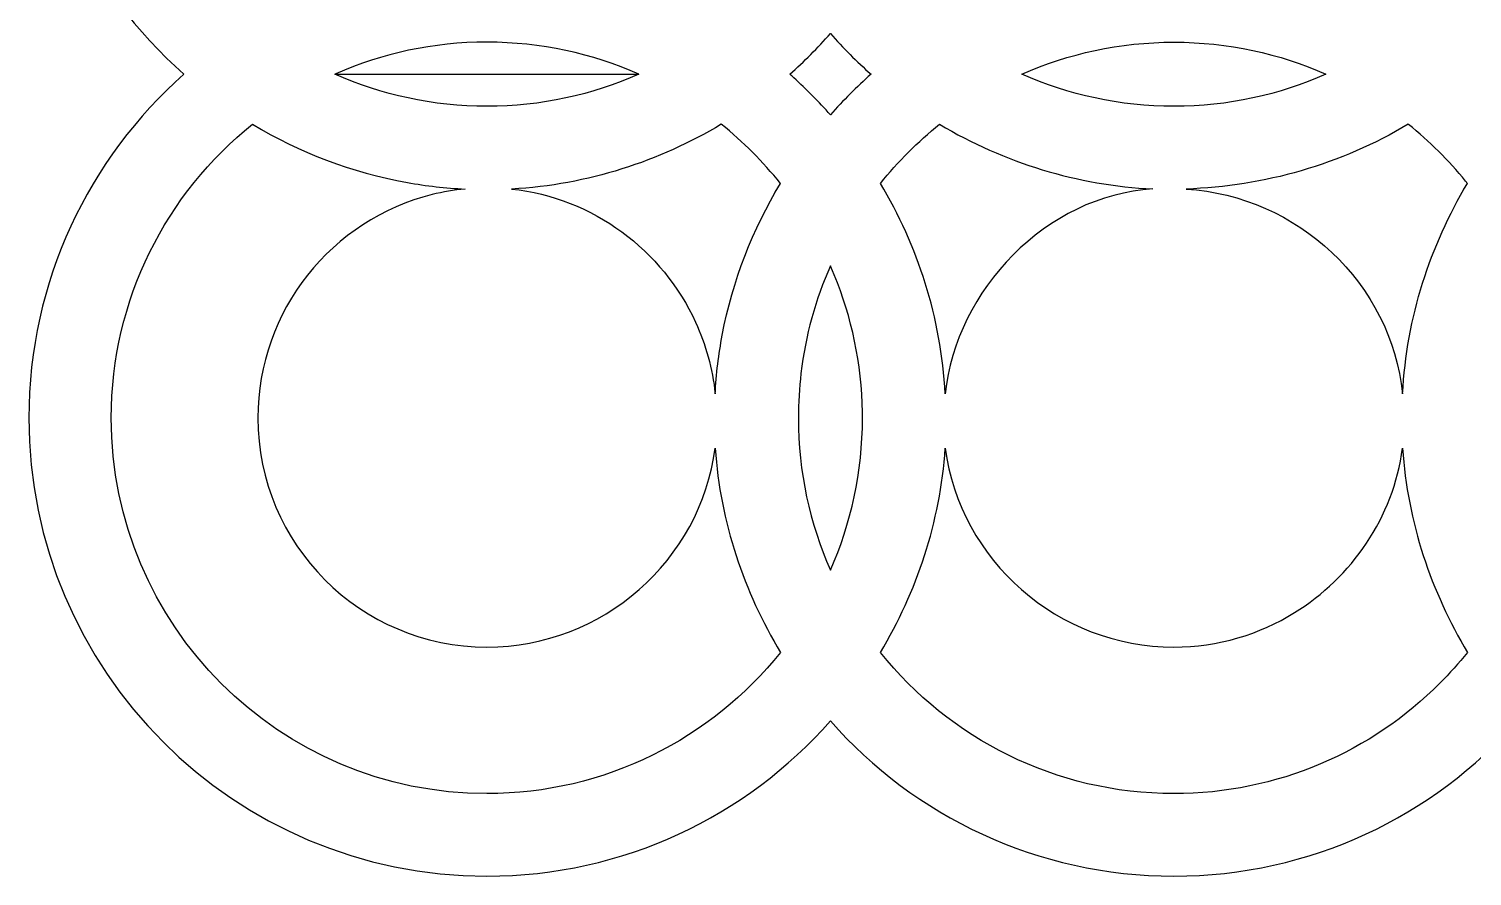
# Model space of a CAD drawing. Header units: centimetres. Extents: x -52 to 52, y -40 to 40.
# Drawn here: x -52.09 to -20.58, y -40 to -21.51 of the extents above; entities that cross this region are included whole.
import ezdxf

# ---------------------------------------------------------------- set-up
doc = ezdxf.new("R2010")
doc.units = ezdxf.units.CM
doc.header["$MEASUREMENT"] = 0
doc.layers.add('layer 1', color=7, linetype='Continuous')

msp = doc.modelspace()

# ---------------------------------------------------------------- linework, layer by layer
at = {"layer": 'layer 1', "color": 114}
for points, knots in [([(-48.70703, 7.4999), (-48.70703, 7.4999), (-48.70714, 7.5), (-48.70714, 7.5), (-48.70714, 7.5), (-48.70714, 7.5), (-48.70716, 7.50002), (-48.70716, 7.50002), (-48.70716, 7.50002), (-50.78352, 9.33253), (-52.09334, 12.01361), (-52.09334, 15), (-52.09334, 15), (-52.09334, 17.98637), (-50.78354, 20.66749), (-48.70718, 22.50002), (-48.70718, 22.50002), (-48.70718, 22.50002), (-48.70718, 22.50002), (-48.70718, 22.50002), (-48.70718, 22.50002), (-50.78354, 24.33252), (-52.09334, 27.01362), (-52.09334, 30), (-52.09334, 30), (-52.09334, 35.52191), (-47.61527, 40), (-42.09334, 40), (-42.09334, 40), (-39.10688, 40), (-36.42588, 38.69022), (-34.59337, 36.61379), (-34.59337, 36.61379), (-32.76085, 38.69018), (-30.07975, 40), (-27.09334, 40), (-27.09334, 40), (-24.10694, 40), (-21.42588, 38.69015), (-19.59337, 36.61378), (-19.59337, 36.61378), (-17.76084, 38.69017), (-15.07974, 40), (-12.09334, 40), (-12.09334, 40), (-6.57141, 40), (-2.09334, 35.52191), (-2.09334, 30), (-2.09334, 30), (-2.09334, 27.0136), (-3.40326, 24.33263), (-5.47963, 22.50011), (-5.47963, 22.50011), (-3.4032, 20.66758), (-2.09334, 17.98644), (-2.09334, 15), (-2.09334, 15), (-2.09334, 12.0136), (-3.40317, 9.33253), (-5.47955, 7.50002), (-5.47955, 7.50002), (-3.40315, 5.66749), (-2.09334, 2.98639), (-2.09334, 0), (-2.09334, 0), (-2.09334, -2.98645), (-3.40311, -5.66906), (-5.47955, -7.50157), (-5.47955, -7.50157), (-3.40316, -9.3341), (-2.09334, -12.0136), (-2.09334, -15), (-2.09334, -15), (-2.09334, -17.98639), (-3.40319, -20.66746), (-5.47956, -22.49997), (-5.47956, -22.49997), (-3.40317, -24.33252), (-2.09334, -27.01361), (-2.09334, -30), (-2.09334, -30), (-2.09334, -35.52191), (-6.57141, -40), (-12.09334, -40), (-12.09334, -40), (-15.07975, -40), (-17.76086, -38.69018), (-19.59338, -36.61379), (-19.59338, -36.61379), (-21.42589, -38.69023), (-24.10688, -40), (-27.09334, -40), (-27.09334, -40), (-30.07975, -40), (-32.76082, -38.69019), (-34.59334, -36.6138), (-34.59334, -36.6138), (-36.42586, -38.69017), (-39.10695, -40), (-42.09334, -40), (-42.09334, -40), (-47.61527, -40), (-52.09334, -35.52191), (-52.09334, -30), (-52.09334, -30), (-52.09334, -27.01361), (-50.78351, -24.33253), (-48.70714, -22.50001), (-48.70714, -22.50001), (-48.70714, -22.50001), (-48.70717, -22.49998), (-48.70717, -22.49998), (-48.70717, -22.49998), (-50.78352, -20.66748), (-52.09334, -17.98638), (-52.09334, -15), (-52.09334, -15), (-52.09334, -12.01362), (-50.78353, -9.3325), (-48.70717, -7.49998), (-48.70717, -7.49998), (-48.70717, -7.49998), (-48.70714, -7.49995), (-48.70714, -7.49995), (-48.70714, -7.49995), (-48.70714, -7.49995), (-48.70703, 7.4999), (-48.70703, 7.4999)], [0, 0, 0, 0, 0.03030303, 0.03030303, 0.03030303, 0.03030303, 0.06060606, 0.06060606, 0.06060606, 0.06060606, 0.09090909, 0.09090909, 0.09090909, 0.09090909, 0.12121212, 0.12121212, 0.12121212, 0.12121212, 0.15151515, 0.15151515, 0.15151515, 0.15151515, 0.18181818, 0.18181818, 0.18181818, 0.18181818, 0.21212121, 0.21212121, 0.21212121, 0.21212121, 0.24242424, 0.24242424, 0.24242424, 0.24242424, 0.27272727, 0.27272727, 0.27272727, 0.27272727, 0.3030303, 0.3030303, 0.3030303, 0.3030303, 0.33333333, 0.33333333, 0.33333333, 0.33333333, 0.36363636, 0.36363636, 0.36363636, 0.36363636, 0.39393939, 0.39393939, 0.39393939, 0.39393939, 0.42424242, 0.42424242, 0.42424242, 0.42424242, 0.45454545, 0.45454545, 0.45454545, 0.45454545, 0.48484848, 0.48484848, 0.48484848, 0.48484848, 0.51515152, 0.51515152, 0.51515152, 0.51515152, 0.54545455, 0.54545455, 0.54545455, 0.54545455, 0.57575758, 0.57575758, 0.57575758, 0.57575758, 0.60606061, 0.60606061, 0.60606061, 0.60606061, 0.63636364, 0.63636364, 0.63636364, 0.63636364, 0.66666667, 0.66666667, 0.66666667, 0.66666667, 0.6969697, 0.6969697, 0.6969697, 0.6969697, 0.72727273, 0.72727273, 0.72727273, 0.72727273, 0.75757576, 0.75757576, 0.75757576, 0.75757576, 0.78787879, 0.78787879, 0.78787879, 0.78787879, 0.81818182, 0.81818182, 0.81818182, 0.81818182, 0.84848485, 0.84848485, 0.84848485, 0.84848485, 0.87878788, 0.87878788, 0.87878788, 0.87878788, 0.90909091, 0.90909091, 0.90909091, 0.90909091, 0.93939394, 0.93939394, 0.93939394, 0.93939394, 1, 1, 1, 1]), ([(-34.59335, -23.38617), (-34.31668, -23.07268), (-34.02066, -22.77666), (-33.70718, -22.49999), (-33.70718, -22.49999), (-34.02066, -22.22332), (-34.31669, -21.92729), (-34.59336, -21.61381), (-34.59336, -21.61381), (-34.59336, -21.61381), (-34.59336, -21.61381), (-34.59336, -21.61381), (-34.59336, -21.61381), (-34.86999, -21.92727), (-35.16627, -22.22329), (-35.47955, -22.49997), (-35.47955, -22.49997), (-35.47955, -22.49997), (-35.47954, -22.49998), (-35.47954, -22.49998), (-35.47954, -22.49998), (-35.451, -22.52517), (-35.4226, -22.55052), (-35.39435, -22.57603), (-35.39435, -22.57603), (-35.39435, -22.57603), (-35.39433, -22.57604), (-35.39433, -22.57604), (-35.39433, -22.57604), (-35.11229, -22.83072), (-34.84484, -23.10122), (-34.59336, -23.38616), (-34.59336, -23.38616), (-34.59336, -23.38616), (-34.59335, -23.38617), (-34.59335, -23.38617)], [0, 0, 0, 0, 0.1, 0.1, 0.1, 0.1, 0.2, 0.2, 0.2, 0.2, 0.3, 0.3, 0.3, 0.3, 0.4, 0.4, 0.4, 0.4, 0.5, 0.5, 0.5, 0.5, 0.6, 0.6, 0.6, 0.6, 0.7, 0.7, 0.7, 0.7, 0.8, 0.8, 0.8, 0.8, 1, 1, 1, 1]), ([(-45.41295, -22.49998), (-45.41295, -22.49998), (-45.39035, -22.49001), (-45.39035, -22.49001), (-45.39035, -22.49001), (-45.39035, -22.49001), (-45.39034, -22.49001), (-45.39034, -22.49001), (-45.39034, -22.49001), (-45.39034, -22.49001), (-45.39033, -22.49001), (-45.39033, -22.49001), (-45.39033, -22.49001), (-45.39033, -22.49001), (-45.39032, -22.49001), (-45.39032, -22.49001), (-45.39032, -22.49001), (-45.39032, -22.49001), (-45.39031, -22.49001), (-45.39031, -22.49001), (-45.39031, -22.49001), (-45.39031, -22.49001), (-45.3903, -22.49001), (-45.3903, -22.49001), (-45.3903, -22.49001), (-45.3903, -22.49001), (-45.39029, -22.49001), (-45.39029, -22.49001), (-45.39029, -22.49001), (-45.39029, -22.49001), (-45.39028, -22.49001), (-45.39028, -22.49001), (-45.39028, -22.49001), (-45.39028, -22.49001), (-45.39027, -22.49001), (-45.39027, -22.49001), (-45.39027, -22.49001), (-45.39027, -22.49001), (-45.39026, -22.49001), (-45.39026, -22.49001), (-45.39026, -22.49001), (-44.3813, -22.04633), (-43.26603, -21.8), (-42.09334, -21.8), (-42.09334, -21.8), (-40.91187, -21.8), (-39.78864, -22.05), (-38.77376, -22.49998), (-38.77376, -22.49998), (-38.77376, -22.49998), (-45.41295, -22.49998), (-45.41295, -22.49998)], [0, 0, 0, 0, 0.07142857, 0.07142857, 0.07142857, 0.07142857, 0.14285714, 0.14285714, 0.14285714, 0.14285714, 0.21428571, 0.21428571, 0.21428571, 0.21428571, 0.28571429, 0.28571429, 0.28571429, 0.28571429, 0.35714286, 0.35714286, 0.35714286, 0.35714286, 0.42857143, 0.42857143, 0.42857143, 0.42857143, 0.5, 0.5, 0.5, 0.5, 0.57142857, 0.57142857, 0.57142857, 0.57142857, 0.64285714, 0.64285714, 0.64285714, 0.64285714, 0.71428571, 0.71428571, 0.71428571, 0.71428571, 0.78571429, 0.78571429, 0.78571429, 0.78571429, 0.85714286, 0.85714286, 0.85714286, 0.85714286, 1, 1, 1, 1]), ([(-30.4129, -22.5), (-29.398, -22.94999), (-28.27479, -23.2), (-27.09334, -23.2), (-27.09334, -23.2), (-25.91188, -23.2), (-24.78866, -22.94997), (-23.77376, -22.49998), (-23.77376, -22.49998), (-24.78865, -22.05), (-25.91187, -21.8), (-27.09334, -21.8), (-27.09334, -21.8), (-28.2748, -21.8), (-29.39802, -22.04999), (-30.41291, -22.49997), (-30.41291, -22.49997), (-30.41291, -22.49997), (-30.4129, -22.5), (-30.4129, -22.5)], [0, 0, 0, 0, 0.16666667, 0.16666667, 0.16666667, 0.16666667, 0.33333333, 0.33333333, 0.33333333, 0.33333333, 0.5, 0.5, 0.5, 0.5, 0.66666667, 0.66666667, 0.66666667, 0.66666667, 1, 1, 1, 1]), ([(-45.41292, -22.50001), (-44.39802, -22.95), (-43.27481, -23.2), (-42.09334, -23.2), (-42.09334, -23.2), (-40.91187, -23.2), (-39.78867, -22.94999), (-38.77377, -22.5), (-38.77377, -22.5), (-38.77377, -22.5), (-45.41292, -22.50001), (-45.41292, -22.50001)], [0, 0, 0, 0, 0.25, 0.25, 0.25, 0.25, 0.5, 0.5, 0.5, 0.5, 1, 1, 1, 1]), ([(-47.21058, -23.59281), (-49.08962, -25.09556), (-50.29334, -27.40742), (-50.29334, -30), (-50.29334, -30), (-50.29334, -34.52797), (-46.62132, -38.2), (-42.09334, -38.2), (-42.09334, -38.2), (-39.50081, -38.2), (-37.18888, -36.99622), (-35.68613, -35.11722), (-35.68613, -35.11722), (-36.47378, -33.79771), (-37.00149, -32.28163), (-37.10724, -30.66025), (-37.10724, -30.66025), (-37.43048, -33.10925), (-39.55621, -35), (-42.09334, -35), (-42.09334, -35), (-44.85431, -35), (-47.09334, -32.76096), (-47.09334, -30), (-47.09334, -30), (-47.09334, -27.65005), (-45.47122, -25.66468), (-43.28591, -25.12703), (-43.28591, -25.12703), (-43.05232, -25.06956), (-42.81239, -25.02842), (-42.56722, -25.00536), (-42.56722, -25.00536), (-42.99571, -24.98536), (-43.41712, -24.9373), (-43.82987, -24.86342), (-43.82987, -24.86342), (-45.04653, -24.64567), (-46.18764, -24.20342), (-47.21058, -23.59281)], [0, 0, 0, 0, 0.09090909, 0.09090909, 0.09090909, 0.09090909, 0.18181818, 0.18181818, 0.18181818, 0.18181818, 0.27272727, 0.27272727, 0.27272727, 0.27272727, 0.36363636, 0.36363636, 0.36363636, 0.36363636, 0.45454545, 0.45454545, 0.45454545, 0.45454545, 0.54545455, 0.54545455, 0.54545455, 0.54545455, 0.63636364, 0.63636364, 0.63636364, 0.63636364, 0.72727273, 0.72727273, 0.72727273, 0.72727273, 0.81818182, 0.81818182, 0.81818182, 0.81818182, 1, 1, 1, 1]), ([(-35.68615, -24.88273), (-36.28533, -25.88652), (-36.72928, -27.00412), (-36.95467, -28.19524), (-36.95467, -28.19524), (-37.03391, -28.61404), (-37.08622, -29.04187), (-37.10865, -29.4771), (-37.10865, -29.4771), (-37.16603, -28.92521), (-37.31395, -28.39874), (-37.53707, -27.913), (-37.53707, -27.913), (-38.25902, -26.34141), (-39.76899, -25.19714), (-41.55282, -25.0053), (-41.55282, -25.0053), (-39.88637, -24.9165), (-38.32805, -24.39979), (-36.97609, -23.59278), (-36.97609, -23.59278), (-36.49987, -23.97364), (-36.06702, -24.40651), (-35.68617, -24.88271), (-35.68617, -24.88271), (-35.68617, -24.88271), (-35.68615, -24.88273), (-35.68615, -24.88273)], [0, 0, 0, 0, 0.125, 0.125, 0.125, 0.125, 0.25, 0.25, 0.25, 0.25, 0.375, 0.375, 0.375, 0.375, 0.5, 0.5, 0.5, 0.5, 0.625, 0.625, 0.625, 0.625, 0.75, 0.75, 0.75, 0.75, 1, 1, 1, 1]), ([(-27.55287, -25.00477), (-29.19685, -24.92636), (-30.79516, -24.43021), (-32.21061, -23.59278), (-32.21061, -23.59278), (-32.68682, -23.97364), (-33.11967, -24.40651), (-33.50054, -24.88272), (-33.50054, -24.88272), (-32.69069, -26.23945), (-32.17365, -27.80402), (-32.08742, -29.4771), (-32.08742, -29.4771), (-31.85167, -27.20901), (-29.87772, -25.1421), (-27.55287, -25.00477)], [0, 0, 0, 0, 0.2, 0.2, 0.2, 0.2, 0.4, 0.4, 0.4, 0.4, 0.6, 0.6, 0.6, 0.6, 1, 1, 1, 1]), ([(-20.68613, -24.88274), (-21.49597, -26.23945), (-22.01422, -27.804), (-22.10045, -29.4771), (-22.10045, -29.4771), (-22.35136, -27.06354), (-24.38642, -25.15534), (-26.8295, -25.00527), (-26.8295, -25.00527), (-25.12206, -24.95283), (-23.44513, -24.46292), (-21.97608, -23.59278), (-21.97608, -23.59278), (-21.97608, -23.59278), (-21.97607, -23.59279), (-21.97607, -23.59279), (-21.97607, -23.59279), (-21.97607, -23.59279), (-21.97345, -23.59489), (-21.97345, -23.59489), (-21.97345, -23.59489), (-21.97345, -23.59489), (-21.97344, -23.5949), (-21.97344, -23.5949), (-21.97344, -23.5949), (-21.51492, -23.96192), (-21.09669, -24.37715), (-20.72637, -24.83288), (-20.72637, -24.83288), (-20.72637, -24.83288), (-20.72635, -24.8329), (-20.72635, -24.8329), (-20.72635, -24.8329), (-20.72635, -24.8329), (-20.72634, -24.83291), (-20.72634, -24.83291), (-20.72634, -24.83291), (-20.72634, -24.83291), (-20.72634, -24.83292), (-20.72634, -24.83292), (-20.72634, -24.83292), (-20.71289, -24.84948), (-20.69946, -24.86607), (-20.68613, -24.88274)], [0, 0, 0, 0, 0.08333333, 0.08333333, 0.08333333, 0.08333333, 0.16666667, 0.16666667, 0.16666667, 0.16666667, 0.25, 0.25, 0.25, 0.25, 0.33333333, 0.33333333, 0.33333333, 0.33333333, 0.41666667, 0.41666667, 0.41666667, 0.41666667, 0.5, 0.5, 0.5, 0.5, 0.58333333, 0.58333333, 0.58333333, 0.58333333, 0.66666667, 0.66666667, 0.66666667, 0.66666667, 0.75, 0.75, 0.75, 0.75, 0.83333333, 0.83333333, 0.83333333, 0.83333333, 1, 1, 1, 1]), ([(-34.59336, -26.6804), (-34.59336, -26.6804), (-34.58339, -26.70296), (-34.58339, -26.70296), (-34.58339, -26.70296), (-34.58339, -26.70296), (-34.58339, -26.70297), (-34.58339, -26.70297), (-34.58339, -26.70297), (-34.58339, -26.70297), (-34.58339, -26.70298), (-34.58339, -26.70298), (-34.58339, -26.70298), (-34.58339, -26.70298), (-34.58339, -26.70299), (-34.58339, -26.70299), (-34.58339, -26.70299), (-34.58339, -26.70299), (-34.58339, -26.703), (-34.58339, -26.703), (-34.58339, -26.703), (-34.58339, -26.703), (-34.58339, -26.70301), (-34.58339, -26.70301), (-34.58339, -26.70301), (-34.58339, -26.70301), (-34.58339, -26.70302), (-34.58339, -26.70302), (-34.58339, -26.70302), (-34.58339, -26.70302), (-34.58339, -26.70303), (-34.58339, -26.70303), (-34.58339, -26.70303), (-34.58339, -26.70303), (-34.58338, -26.70304), (-34.58338, -26.70304), (-34.58338, -26.70304), (-34.58338, -26.70304), (-34.58338, -26.70305), (-34.58338, -26.70305), (-34.58338, -26.70305), (-34.18076, -27.61857), (-33.94066, -28.62168), (-33.89964, -29.67575), (-33.89964, -29.67575), (-33.89545, -29.78333), (-33.89334, -29.89141), (-33.89334, -30), (-33.89334, -30), (-33.89334, -31.18146), (-34.14338, -32.30466), (-34.59336, -33.31956), (-34.59336, -33.31956), (-35.04334, -32.30467), (-35.29334, -31.18146), (-35.29334, -30), (-35.29334, -30), (-35.29334, -29.67112), (-35.27392, -29.34678), (-35.23625, -29.02801), (-35.23625, -29.02801), (-35.13861, -28.20162), (-34.91809, -27.41279), (-34.59336, -26.6804)], [0, 0, 0, 0, 0.05882353, 0.05882353, 0.05882353, 0.05882353, 0.11764706, 0.11764706, 0.11764706, 0.11764706, 0.17647059, 0.17647059, 0.17647059, 0.17647059, 0.23529412, 0.23529412, 0.23529412, 0.23529412, 0.29411765, 0.29411765, 0.29411765, 0.29411765, 0.35294118, 0.35294118, 0.35294118, 0.35294118, 0.41176471, 0.41176471, 0.41176471, 0.41176471, 0.47058824, 0.47058824, 0.47058824, 0.47058824, 0.52941176, 0.52941176, 0.52941176, 0.52941176, 0.58823529, 0.58823529, 0.58823529, 0.58823529, 0.64705882, 0.64705882, 0.64705882, 0.64705882, 0.70588235, 0.70588235, 0.70588235, 0.70588235, 0.76470588, 0.76470588, 0.76470588, 0.76470588, 0.82352941, 0.82352941, 0.82352941, 0.82352941, 0.88235294, 0.88235294, 0.88235294, 0.88235294, 1, 1, 1, 1]), ([(-22.10124, -30.66025), (-22.30135, -32.17644), (-23.21657, -33.4784), (-24.45978, -34.25044), (-24.45978, -34.25044), (-25.22464, -34.72543), (-26.12695, -35), (-27.09334, -35), (-27.09334, -35), (-29.63048, -35), (-31.76392, -33.10934), (-32.08715, -30.66032), (-32.08715, -30.66032), (-32.19289, -32.2817), (-32.71292, -33.79772), (-33.50056, -35.11724), (-33.50056, -35.11724), (-31.9978, -36.99623), (-29.68585, -38.2), (-27.09334, -38.2), (-27.09334, -38.2), (-24.82456, -38.2), (-22.77069, -37.27808), (-21.28595, -35.78852), (-21.28595, -35.78852), (-21.07408, -35.57597), (-20.87383, -35.35191), (-20.68617, -35.11727), (-20.68617, -35.11727), (-21.4738, -33.79775), (-21.9955, -32.28162), (-22.10124, -30.66025)], [0, 0, 0, 0, 0.11111111, 0.11111111, 0.11111111, 0.11111111, 0.22222222, 0.22222222, 0.22222222, 0.22222222, 0.33333333, 0.33333333, 0.33333333, 0.33333333, 0.44444444, 0.44444444, 0.44444444, 0.44444444, 0.55555556, 0.55555556, 0.55555556, 0.55555556, 0.66666667, 0.66666667, 0.66666667, 0.66666667, 0.77777778, 0.77777778, 0.77777778, 0.77777778, 1, 1, 1, 1])]:
    msp.add_open_spline(points, degree=3, knots=knots, dxfattribs=at)
at = {"layer": 'layer 1', "color": 254, "lineweight": 9}
for points, knots in [([(-48.70703, 7.4999), (-48.70703, 7.4999), (-48.70714, 7.5), (-48.70714, 7.5), (-48.70714, 7.5), (-48.70714, 7.5), (-48.70716, 7.50002), (-48.70716, 7.50002), (-48.70716, 7.50002), (-50.78352, 9.33253), (-52.09334, 12.01361), (-52.09334, 15), (-52.09334, 15), (-52.09334, 17.98637), (-50.78354, 20.66749), (-48.70718, 22.50002), (-48.70718, 22.50002), (-48.70718, 22.50002), (-48.70718, 22.50002), (-48.70718, 22.50002), (-48.70718, 22.50002), (-50.78354, 24.33252), (-52.09334, 27.01362), (-52.09334, 30), (-52.09334, 30), (-52.09334, 35.52191), (-47.61527, 40), (-42.09334, 40), (-42.09334, 40), (-39.10688, 40), (-36.42588, 38.69022), (-34.59337, 36.61379), (-34.59337, 36.61379), (-32.76085, 38.69018), (-30.07975, 40), (-27.09334, 40), (-27.09334, 40), (-24.10694, 40), (-21.42588, 38.69015), (-19.59337, 36.61378), (-19.59337, 36.61378), (-17.76084, 38.69017), (-15.07974, 40), (-12.09334, 40), (-12.09334, 40), (-6.57141, 40), (-2.09334, 35.52191), (-2.09334, 30), (-2.09334, 30), (-2.09334, 27.0136), (-3.40326, 24.33263), (-5.47963, 22.50011), (-5.47963, 22.50011), (-3.4032, 20.66758), (-2.09334, 17.98644), (-2.09334, 15), (-2.09334, 15), (-2.09334, 12.0136), (-3.40317, 9.33253), (-5.47955, 7.50002), (-5.47955, 7.50002), (-3.40315, 5.66749), (-2.09334, 2.98639), (-2.09334, 0), (-2.09334, 0), (-2.09334, -2.98645), (-3.40311, -5.66906), (-5.47955, -7.50157), (-5.47955, -7.50157), (-3.40316, -9.3341), (-2.09334, -12.0136), (-2.09334, -15), (-2.09334, -15), (-2.09334, -17.98639), (-3.40319, -20.66746), (-5.47956, -22.49997), (-5.47956, -22.49997), (-3.40317, -24.33252), (-2.09334, -27.01361), (-2.09334, -30), (-2.09334, -30), (-2.09334, -35.52191), (-6.57141, -40), (-12.09334, -40), (-12.09334, -40), (-15.07975, -40), (-17.76086, -38.69018), (-19.59338, -36.61379), (-19.59338, -36.61379), (-21.42589, -38.69023), (-24.10688, -40), (-27.09334, -40), (-27.09334, -40), (-30.07975, -40), (-32.76082, -38.69019), (-34.59334, -36.6138), (-34.59334, -36.6138), (-36.42586, -38.69017), (-39.10695, -40), (-42.09334, -40), (-42.09334, -40), (-47.61527, -40), (-52.09334, -35.52191), (-52.09334, -30), (-52.09334, -30), (-52.09334, -27.01361), (-50.78351, -24.33253), (-48.70714, -22.50001), (-48.70714, -22.50001), (-48.70714, -22.50001), (-48.70717, -22.49998), (-48.70717, -22.49998), (-48.70717, -22.49998), (-50.78352, -20.66748), (-52.09334, -17.98638), (-52.09334, -15), (-52.09334, -15), (-52.09334, -12.01362), (-50.78353, -9.3325), (-48.70717, -7.49998), (-48.70717, -7.49998), (-48.70717, -7.49998), (-48.70714, -7.49995), (-48.70714, -7.49995)], [0, 0, 0, 0, 0.03125, 0.03125, 0.03125, 0.03125, 0.0625, 0.0625, 0.0625, 0.0625, 0.09375, 0.09375, 0.09375, 0.09375, 0.125, 0.125, 0.125, 0.125, 0.15625, 0.15625, 0.15625, 0.15625, 0.1875, 0.1875, 0.1875, 0.1875, 0.21875, 0.21875, 0.21875, 0.21875, 0.25, 0.25, 0.25, 0.25, 0.28125, 0.28125, 0.28125, 0.28125, 0.3125, 0.3125, 0.3125, 0.3125, 0.34375, 0.34375, 0.34375, 0.34375, 0.375, 0.375, 0.375, 0.375, 0.40625, 0.40625, 0.40625, 0.40625, 0.4375, 0.4375, 0.4375, 0.4375, 0.46875, 0.46875, 0.46875, 0.46875, 0.5, 0.5, 0.5, 0.5, 0.53125, 0.53125, 0.53125, 0.53125, 0.5625, 0.5625, 0.5625, 0.5625, 0.59375, 0.59375, 0.59375, 0.59375, 0.625, 0.625, 0.625, 0.625, 0.65625, 0.65625, 0.65625, 0.65625, 0.6875, 0.6875, 0.6875, 0.6875, 0.71875, 0.71875, 0.71875, 0.71875, 0.75, 0.75, 0.75, 0.75, 0.78125, 0.78125, 0.78125, 0.78125, 0.8125, 0.8125, 0.8125, 0.8125, 0.84375, 0.84375, 0.84375, 0.84375, 0.875, 0.875, 0.875, 0.875, 0.90625, 0.90625, 0.90625, 0.90625, 0.9375, 0.9375, 0.9375, 0.9375, 1, 1, 1, 1]), ([(-34.59335, -23.38617), (-34.31668, -23.07268), (-34.02066, -22.77666), (-33.70718, -22.49999), (-33.70718, -22.49999), (-34.02066, -22.22332), (-34.31669, -21.92729), (-34.59336, -21.61381), (-34.59336, -21.61381), (-34.59336, -21.61381), (-34.59336, -21.61381), (-34.59336, -21.61381), (-34.59336, -21.61381), (-34.86999, -21.92727), (-35.16627, -22.22329), (-35.47955, -22.49997), (-35.47955, -22.49997), (-35.47955, -22.49997), (-35.47954, -22.49998), (-35.47954, -22.49998), (-35.47954, -22.49998), (-35.451, -22.52517), (-35.4226, -22.55052), (-35.39435, -22.57603), (-35.39435, -22.57603), (-35.39435, -22.57603), (-35.39433, -22.57604), (-35.39433, -22.57604), (-35.39433, -22.57604), (-35.11229, -22.83072), (-34.84484, -23.10122), (-34.59336, -23.38616), (-34.59336, -23.38616), (-34.59336, -23.38616), (-34.59335, -23.38617), (-34.59335, -23.38617)], [0, 0, 0, 0, 0.1, 0.1, 0.1, 0.1, 0.2, 0.2, 0.2, 0.2, 0.3, 0.3, 0.3, 0.3, 0.4, 0.4, 0.4, 0.4, 0.5, 0.5, 0.5, 0.5, 0.6, 0.6, 0.6, 0.6, 0.7, 0.7, 0.7, 0.7, 0.8, 0.8, 0.8, 0.8, 1, 1, 1, 1]), ([(-45.41295, -22.49998), (-45.41295, -22.49998), (-45.39035, -22.49001), (-45.39035, -22.49001), (-45.39035, -22.49001), (-45.39035, -22.49001), (-45.39034, -22.49001), (-45.39034, -22.49001), (-45.39034, -22.49001), (-45.39034, -22.49001), (-45.39033, -22.49001), (-45.39033, -22.49001), (-45.39033, -22.49001), (-45.39033, -22.49001), (-45.39032, -22.49001), (-45.39032, -22.49001), (-45.39032, -22.49001), (-45.39032, -22.49001), (-45.39031, -22.49001), (-45.39031, -22.49001), (-45.39031, -22.49001), (-45.39031, -22.49001), (-45.3903, -22.49001), (-45.3903, -22.49001), (-45.3903, -22.49001), (-45.3903, -22.49001), (-45.39029, -22.49001), (-45.39029, -22.49001), (-45.39029, -22.49001), (-45.39029, -22.49001), (-45.39028, -22.49001), (-45.39028, -22.49001), (-45.39028, -22.49001), (-45.39028, -22.49001), (-45.39027, -22.49001), (-45.39027, -22.49001), (-45.39027, -22.49001), (-45.39027, -22.49001), (-45.39026, -22.49001), (-45.39026, -22.49001), (-45.39026, -22.49001), (-44.3813, -22.04633), (-43.26603, -21.8), (-42.09334, -21.8), (-42.09334, -21.8), (-40.91187, -21.8), (-39.78864, -22.05), (-38.77376, -22.49998)], [0, 0, 0, 0, 0.07692308, 0.07692308, 0.07692308, 0.07692308, 0.15384615, 0.15384615, 0.15384615, 0.15384615, 0.23076923, 0.23076923, 0.23076923, 0.23076923, 0.30769231, 0.30769231, 0.30769231, 0.30769231, 0.38461538, 0.38461538, 0.38461538, 0.38461538, 0.46153846, 0.46153846, 0.46153846, 0.46153846, 0.53846154, 0.53846154, 0.53846154, 0.53846154, 0.61538462, 0.61538462, 0.61538462, 0.61538462, 0.69230769, 0.69230769, 0.69230769, 0.69230769, 0.76923077, 0.76923077, 0.76923077, 0.76923077, 0.84615385, 0.84615385, 0.84615385, 0.84615385, 1, 1, 1, 1]), ([(-30.4129, -22.5), (-29.398, -22.94999), (-28.27479, -23.2), (-27.09334, -23.2), (-27.09334, -23.2), (-25.91188, -23.2), (-24.78866, -22.94997), (-23.77376, -22.49998), (-23.77376, -22.49998), (-24.78865, -22.05), (-25.91187, -21.8), (-27.09334, -21.8), (-27.09334, -21.8), (-28.2748, -21.8), (-29.39802, -22.04999), (-30.41291, -22.49997)], [0, 0, 0, 0, 0.2, 0.2, 0.2, 0.2, 0.4, 0.4, 0.4, 0.4, 0.6, 0.6, 0.6, 0.6, 1, 1, 1, 1]), ([(-45.41292, -22.50001), (-44.39802, -22.95), (-43.27481, -23.2), (-42.09334, -23.2), (-42.09334, -23.2), (-40.91187, -23.2), (-39.78867, -22.94999), (-38.77377, -22.5)], [0, 0, 0, 0, 0.33333333, 0.33333333, 0.33333333, 0.33333333, 1, 1, 1, 1]), ([(-47.21058, -23.59281), (-49.08962, -25.09556), (-50.29334, -27.40742), (-50.29334, -30), (-50.29334, -30), (-50.29334, -34.52797), (-46.62132, -38.2), (-42.09334, -38.2), (-42.09334, -38.2), (-39.50081, -38.2), (-37.18888, -36.99622), (-35.68613, -35.11722), (-35.68613, -35.11722), (-36.47378, -33.79771), (-37.00149, -32.28163), (-37.10724, -30.66025), (-37.10724, -30.66025), (-37.43048, -33.10925), (-39.55621, -35), (-42.09334, -35), (-42.09334, -35), (-44.85431, -35), (-47.09334, -32.76096), (-47.09334, -30), (-47.09334, -30), (-47.09334, -27.65005), (-45.47122, -25.66468), (-43.28591, -25.12703), (-43.28591, -25.12703), (-43.05232, -25.06956), (-42.81239, -25.02842), (-42.56722, -25.00536), (-42.56722, -25.00536), (-42.99571, -24.98536), (-43.41712, -24.9373), (-43.82987, -24.86342), (-43.82987, -24.86342), (-45.04653, -24.64567), (-46.18764, -24.20342), (-47.21058, -23.59281)], [0, 0, 0, 0, 0.09090909, 0.09090909, 0.09090909, 0.09090909, 0.18181818, 0.18181818, 0.18181818, 0.18181818, 0.27272727, 0.27272727, 0.27272727, 0.27272727, 0.36363636, 0.36363636, 0.36363636, 0.36363636, 0.45454545, 0.45454545, 0.45454545, 0.45454545, 0.54545455, 0.54545455, 0.54545455, 0.54545455, 0.63636364, 0.63636364, 0.63636364, 0.63636364, 0.72727273, 0.72727273, 0.72727273, 0.72727273, 0.81818182, 0.81818182, 0.81818182, 0.81818182, 1, 1, 1, 1]), ([(-35.68615, -24.88273), (-36.28533, -25.88652), (-36.72928, -27.00412), (-36.95467, -28.19524), (-36.95467, -28.19524), (-37.03391, -28.61404), (-37.08622, -29.04187), (-37.10865, -29.4771), (-37.10865, -29.4771), (-37.16603, -28.92521), (-37.31395, -28.39874), (-37.53707, -27.913), (-37.53707, -27.913), (-38.25902, -26.34141), (-39.76899, -25.19714), (-41.55282, -25.0053), (-41.55282, -25.0053), (-39.88637, -24.9165), (-38.32805, -24.39979), (-36.97609, -23.59278), (-36.97609, -23.59278), (-36.49987, -23.97364), (-36.06702, -24.40651), (-35.68617, -24.88271), (-35.68617, -24.88271), (-35.68617, -24.88271), (-35.68615, -24.88273), (-35.68615, -24.88273)], [0, 0, 0, 0, 0.125, 0.125, 0.125, 0.125, 0.25, 0.25, 0.25, 0.25, 0.375, 0.375, 0.375, 0.375, 0.5, 0.5, 0.5, 0.5, 0.625, 0.625, 0.625, 0.625, 0.75, 0.75, 0.75, 0.75, 1, 1, 1, 1]), ([(-27.55287, -25.00477), (-29.19685, -24.92636), (-30.79516, -24.43021), (-32.21061, -23.59278), (-32.21061, -23.59278), (-32.68682, -23.97364), (-33.11967, -24.40651), (-33.50054, -24.88272), (-33.50054, -24.88272), (-32.69069, -26.23945), (-32.17365, -27.80402), (-32.08742, -29.4771), (-32.08742, -29.4771), (-31.85167, -27.20901), (-29.87772, -25.1421), (-27.55287, -25.00477)], [0, 0, 0, 0, 0.2, 0.2, 0.2, 0.2, 0.4, 0.4, 0.4, 0.4, 0.6, 0.6, 0.6, 0.6, 1, 1, 1, 1]), ([(-20.68613, -24.88274), (-21.49597, -26.23945), (-22.01422, -27.804), (-22.10045, -29.4771), (-22.10045, -29.4771), (-22.35136, -27.06354), (-24.38642, -25.15534), (-26.8295, -25.00527), (-26.8295, -25.00527), (-25.12206, -24.95283), (-23.44513, -24.46292), (-21.97608, -23.59278), (-21.97608, -23.59278), (-21.97608, -23.59278), (-21.97607, -23.59279), (-21.97607, -23.59279), (-21.97607, -23.59279), (-21.97607, -23.59279), (-21.97345, -23.59489), (-21.97345, -23.59489), (-21.97345, -23.59489), (-21.97345, -23.59489), (-21.97344, -23.5949), (-21.97344, -23.5949), (-21.97344, -23.5949), (-21.51492, -23.96192), (-21.09669, -24.37715), (-20.72637, -24.83288), (-20.72637, -24.83288), (-20.72637, -24.83288), (-20.72635, -24.8329), (-20.72635, -24.8329), (-20.72635, -24.8329), (-20.72635, -24.8329), (-20.72634, -24.83291), (-20.72634, -24.83291), (-20.72634, -24.83291), (-20.72634, -24.83291), (-20.72634, -24.83292), (-20.72634, -24.83292), (-20.72634, -24.83292), (-20.71289, -24.84948), (-20.69946, -24.86607), (-20.68613, -24.88274)], [0, 0, 0, 0, 0.08333333, 0.08333333, 0.08333333, 0.08333333, 0.16666667, 0.16666667, 0.16666667, 0.16666667, 0.25, 0.25, 0.25, 0.25, 0.33333333, 0.33333333, 0.33333333, 0.33333333, 0.41666667, 0.41666667, 0.41666667, 0.41666667, 0.5, 0.5, 0.5, 0.5, 0.58333333, 0.58333333, 0.58333333, 0.58333333, 0.66666667, 0.66666667, 0.66666667, 0.66666667, 0.75, 0.75, 0.75, 0.75, 0.83333333, 0.83333333, 0.83333333, 0.83333333, 1, 1, 1, 1]), ([(-34.59336, -26.6804), (-34.59336, -26.6804), (-34.58339, -26.70296), (-34.58339, -26.70296), (-34.58339, -26.70296), (-34.58339, -26.70296), (-34.58339, -26.70297), (-34.58339, -26.70297), (-34.58339, -26.70297), (-34.58339, -26.70297), (-34.58339, -26.70298), (-34.58339, -26.70298), (-34.58339, -26.70298), (-34.58339, -26.70298), (-34.58339, -26.70299), (-34.58339, -26.70299), (-34.58339, -26.70299), (-34.58339, -26.70299), (-34.58339, -26.703), (-34.58339, -26.703), (-34.58339, -26.703), (-34.58339, -26.703), (-34.58339, -26.70301), (-34.58339, -26.70301), (-34.58339, -26.70301), (-34.58339, -26.70301), (-34.58339, -26.70302), (-34.58339, -26.70302), (-34.58339, -26.70302), (-34.58339, -26.70302), (-34.58339, -26.70303), (-34.58339, -26.70303), (-34.58339, -26.70303), (-34.58339, -26.70303), (-34.58338, -26.70304), (-34.58338, -26.70304), (-34.58338, -26.70304), (-34.58338, -26.70304), (-34.58338, -26.70305), (-34.58338, -26.70305), (-34.58338, -26.70305), (-34.18076, -27.61857), (-33.94066, -28.62168), (-33.89964, -29.67575), (-33.89964, -29.67575), (-33.89545, -29.78333), (-33.89334, -29.89141), (-33.89334, -30), (-33.89334, -30), (-33.89334, -31.18146), (-34.14338, -32.30466), (-34.59336, -33.31956), (-34.59336, -33.31956), (-35.04334, -32.30467), (-35.29334, -31.18146), (-35.29334, -30), (-35.29334, -30), (-35.29334, -29.67112), (-35.27392, -29.34678), (-35.23625, -29.02801), (-35.23625, -29.02801), (-35.13861, -28.20162), (-34.91809, -27.41279), (-34.59336, -26.6804)], [0, 0, 0, 0, 0.05882353, 0.05882353, 0.05882353, 0.05882353, 0.11764706, 0.11764706, 0.11764706, 0.11764706, 0.17647059, 0.17647059, 0.17647059, 0.17647059, 0.23529412, 0.23529412, 0.23529412, 0.23529412, 0.29411765, 0.29411765, 0.29411765, 0.29411765, 0.35294118, 0.35294118, 0.35294118, 0.35294118, 0.41176471, 0.41176471, 0.41176471, 0.41176471, 0.47058824, 0.47058824, 0.47058824, 0.47058824, 0.52941176, 0.52941176, 0.52941176, 0.52941176, 0.58823529, 0.58823529, 0.58823529, 0.58823529, 0.64705882, 0.64705882, 0.64705882, 0.64705882, 0.70588235, 0.70588235, 0.70588235, 0.70588235, 0.76470588, 0.76470588, 0.76470588, 0.76470588, 0.82352941, 0.82352941, 0.82352941, 0.82352941, 0.88235294, 0.88235294, 0.88235294, 0.88235294, 1, 1, 1, 1]), ([(-22.10124, -30.66025), (-22.30135, -32.17644), (-23.21657, -33.4784), (-24.45978, -34.25044), (-24.45978, -34.25044), (-25.22464, -34.72543), (-26.12695, -35), (-27.09334, -35), (-27.09334, -35), (-29.63048, -35), (-31.76392, -33.10934), (-32.08715, -30.66032), (-32.08715, -30.66032), (-32.19289, -32.2817), (-32.71292, -33.79772), (-33.50056, -35.11724), (-33.50056, -35.11724), (-31.9978, -36.99623), (-29.68585, -38.2), (-27.09334, -38.2), (-27.09334, -38.2), (-24.82456, -38.2), (-22.77069, -37.27808), (-21.28595, -35.78852), (-21.28595, -35.78852), (-21.07408, -35.57597), (-20.87383, -35.35191), (-20.68617, -35.11727), (-20.68617, -35.11727), (-21.4738, -33.79775), (-21.9955, -32.28162), (-22.10124, -30.66025)], [0, 0, 0, 0, 0.11111111, 0.11111111, 0.11111111, 0.11111111, 0.22222222, 0.22222222, 0.22222222, 0.22222222, 0.33333333, 0.33333333, 0.33333333, 0.33333333, 0.44444444, 0.44444444, 0.44444444, 0.44444444, 0.55555556, 0.55555556, 0.55555556, 0.55555556, 0.66666667, 0.66666667, 0.66666667, 0.66666667, 0.77777778, 0.77777778, 0.77777778, 0.77777778, 1, 1, 1, 1])]:
    msp.add_open_spline(points, degree=3, knots=knots, dxfattribs=at)

doc.saveas('drawing.dxf')
